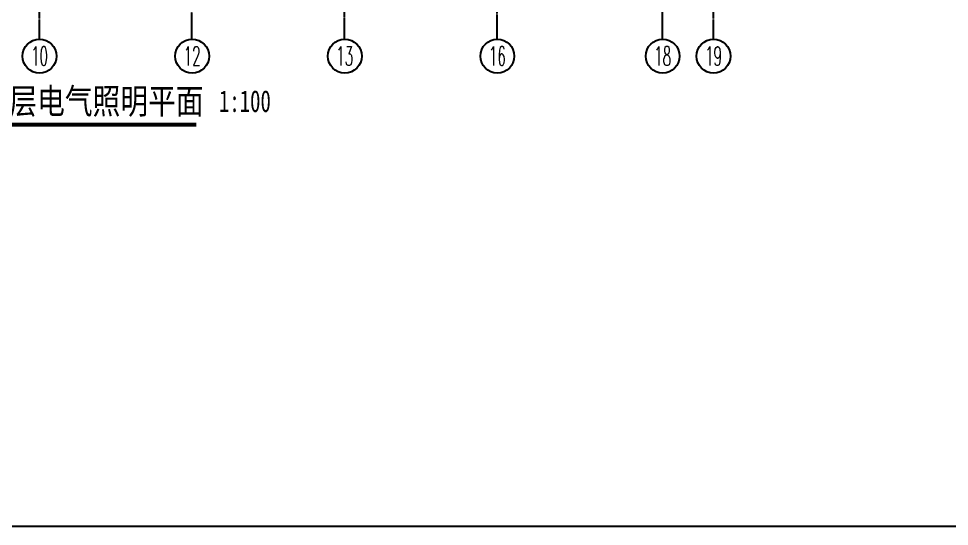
# Model space of a CAD drawing. Extents: x -170759 to 304867, y -311201 to 112352.
# Drawn here: x -65730 to -43773, y -217988 to -205998 of the extents above; entities that cross this region are included whole.
import ezdxf
from ezdxf.enums import TextEntityAlignment as Align

# ---------------------------------------------------------------- set-up
doc = ezdxf.new("R2010")
doc.units = 0
doc.linetypes.add('DOTE', pattern=[2.42, 2, -0.2, 0.02, -0.2])
doc.layers.get('0').update_dxf_attribs({"linetype": 'CONTINUOUS'})
for name, color, linetype in [('AXIS', 3, 'CONTINUOUS'), ('AXIS_TEXT', 7, 'CONTINUOUS'), ('DOTE', 251, 'CONTINUOUS'), ('TEXT', 6, 'CONTINUOUS')]:
    doc.layers.add(name, color=color, linetype=linetype)
doc.styles.add('-黑体', font='SIMHEI.TTF', dxfattribs={"width": 0.8})
doc.styles.add('COMPLEX', font='COMPLEX')
doc.styles.add('SONG', font='SimSun.ttf', dxfattribs={"height": 600})

# ---------------------------------------------------------------- blocks, each defined once
blk = doc.blocks.new('_AXISO')
blk.add_circle((0, 0), 0.5)
at = {"layer": 'AXIS_TEXT', "style": 'COMPLEX', "width": 1.041667}
blk.add_attdef('A', text='', height=0.56, dxfattribs=at).set_placement((-0.25, -0.28), (0.25, -0.28), align=Align.FIT)

msp = doc.modelspace()

# ---------------------------------------------------------------- linework, layer by layer
msp.add_lwpolyline([(-106475.90084, -148433.63435), (-7968.50893, -148433.63435), (-7968.50893, -217988.05866), (-106475.90084, -217988.05866)], close=True)
at = {"layer": 'AXIS'}
for p, q in [((-65247.73424, -206052.27335), (-65247.73424, -206483.3927)), ((-61647.73424, -206052.27335), (-61647.73424, -206483.3927)), ((-58047.73424, -206052.27335), (-58047.73424, -206483.3927)), ((-54447.73424, -206052.27335), (-54447.73424, -206483.3927)), ((-50547.73424, -206052.27335), (-50547.73424, -206483.3927)), ((-49347.73424, -206052.27335), (-49347.73424, -206483.3927))]:
    msp.add_line(p, q, dxfattribs=at)
at = {"layer": 'DOTE', "linetype": 'DOTE', "ltscale": 0.5}
for p, q in [((-65247.73424, -186636.33343), (-65247.73424, -206265.59626)), ((-49347.73424, -186636.33343), (-49347.73424, -206265.59626)), ((-58047.73424, -194957.41643), (-58047.73424, -206265.59626)), ((-61647.73424, -197357.41643), (-61647.73424, -206265.59626)), ((-54447.73424, -197477.41643), (-54447.73424, -206265.59626)), ((-50547.73424, -199157.41643), (-50547.73424, -206265.59626))]:
    msp.add_line(p, q, dxfattribs=at)
at = {"layer": 'TEXT', "color": 3, "const_width": 96}
msp.add_lwpolyline([(-67346.40541, -208500.26116), (-61540.20841, -208500.26116)], dxfattribs=at)

# ---------------------------------------------------------------- block references
at = {"layer": 'AXIS'}
ref = msp.add_blockref('_AXISO', (-65236.62765, -206883.23848), dxfattribs=dict(at, xscale=800, yscale=800, zscale=800))
ref.add_attrib('A', '10', dxfattribs={"layer": 'AXIS_TEXT', "height": 448, "style": 'COMPLEX', "width": 0.646552}).set_placement((-65436.62765, -207107.23848), (-65036.62765, -207107.23848), align=Align.FIT)
ref = msp.add_blockref('_AXISO', (-61636.62765, -206883.23848), dxfattribs=dict(at, xscale=800, yscale=800, zscale=800))
ref.add_attrib('A', '12', dxfattribs={"layer": 'AXIS_TEXT', "height": 448, "style": 'COMPLEX', "width": 0.646552}).set_placement((-61836.62765, -207107.23848), (-61436.62765, -207107.23848), align=Align.FIT)
ref = msp.add_blockref('_AXISO', (-58036.62765, -206883.23848), dxfattribs=dict(at, xscale=800, yscale=800, zscale=800))
ref.add_attrib('A', '13', dxfattribs={"layer": 'AXIS_TEXT', "height": 448, "style": 'COMPLEX', "width": 0.646552}).set_placement((-58236.62765, -207107.23848), (-57836.62765, -207107.23848), align=Align.FIT)
ref = msp.add_blockref('_AXISO', (-54436.62765, -206883.23848), dxfattribs=dict(at, xscale=800, yscale=800, zscale=800))
ref.add_attrib('A', '16', dxfattribs={"layer": 'AXIS_TEXT', "height": 448, "style": 'COMPLEX', "width": 0.646552}).set_placement((-54636.62765, -207107.23848), (-54236.62765, -207107.23848), align=Align.FIT)
ref = msp.add_blockref('_AXISO', (-50536.62765, -206883.23848), dxfattribs=dict(at, xscale=800, yscale=800, zscale=800))
ref.add_attrib('A', '18', dxfattribs={"layer": 'AXIS_TEXT', "height": 448, "style": 'COMPLEX', "width": 0.646552}).set_placement((-50736.62765, -207107.23848), (-50336.62765, -207107.23848), align=Align.FIT)
ref = msp.add_blockref('_AXISO', (-49336.62765, -206883.23848), dxfattribs=dict(at, xscale=800, yscale=800, zscale=800))
ref.add_attrib('A', '19', dxfattribs={"layer": 'AXIS_TEXT', "height": 448, "style": 'COMPLEX', "width": 0.646552}).set_placement((-49536.62765, -207107.23848), (-49136.62765, -207107.23848), align=Align.FIT)

# ---------------------------------------------------------------- texts
at = {"layer": 'TEXT', "color": 3, "ltscale": 1000, "style": 'SONG', "width": 0.8}
msp.add_text('架空层电气照明平面', height=600, dxfattribs=at).set_placement((-67258.65397, -208246.83547))
at = {"layer": 'TEXT', "color": 3, "style": '-黑体', "width": 0.7}
msp.add_text('1:100', height=514.285714, dxfattribs=at).set_placement((-61003.95782, -208203.64226))

doc.saveas('drawing.dxf')
